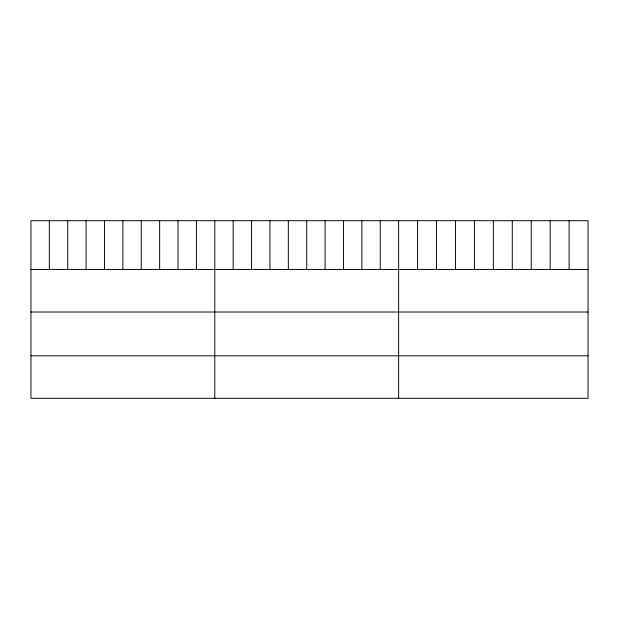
<?xml version="1.0" encoding="UTF-8"?>
<svg xmlns="http://www.w3.org/2000/svg" width="619" height="619" viewBox="0 0 619 619"><rect width="100%" height="100%" fill="white"/><g stroke="black" fill="none" stroke-linecap="round" stroke-linejoin="round"><path stroke-width="0.93" d="M588.05 269.528L588.05 398.296L30.95 398.296L30.95 220.704L588.05 220.704L588.05 269.528L30.95 269.528M30.95 312.022L588.05 312.022M30.95 355.801L588.05 355.801M569.109 220.704L569.109 269.528M550.167 220.704L550.167 269.528M531.226 220.704L531.226 269.528M512.284 220.704L512.284 269.528M493.343 220.704L493.343 269.528M474.402 220.704L474.402 269.528M455.46 220.704L455.46 269.528M436.519 220.704L436.519 269.528M417.577 220.704L417.577 269.528M398.636 220.704L398.636 398.296M380.252 220.704L380.252 269.528M361.867 220.704L361.867 269.528M343.483 220.704L343.483 269.528M325.099 220.704L325.099 269.528M306.714 220.704L306.714 269.528M288.33 220.704L288.33 269.528M269.946 220.704L269.946 269.528M251.562 220.704L251.562 269.528M233.177 220.704L233.177 269.528M214.793 220.704L214.793 398.296M196.409 220.704L196.409 269.528M178.024 220.704L178.024 269.528M159.64 220.704L159.64 269.528M141.256 220.704L141.256 269.528M122.872 220.704L122.872 269.528M104.487 220.704L104.487 269.528M86.103 220.704L86.103 269.528M67.719 220.704L67.719 269.528M49.334 220.704L49.334 269.528"/></g></svg>
